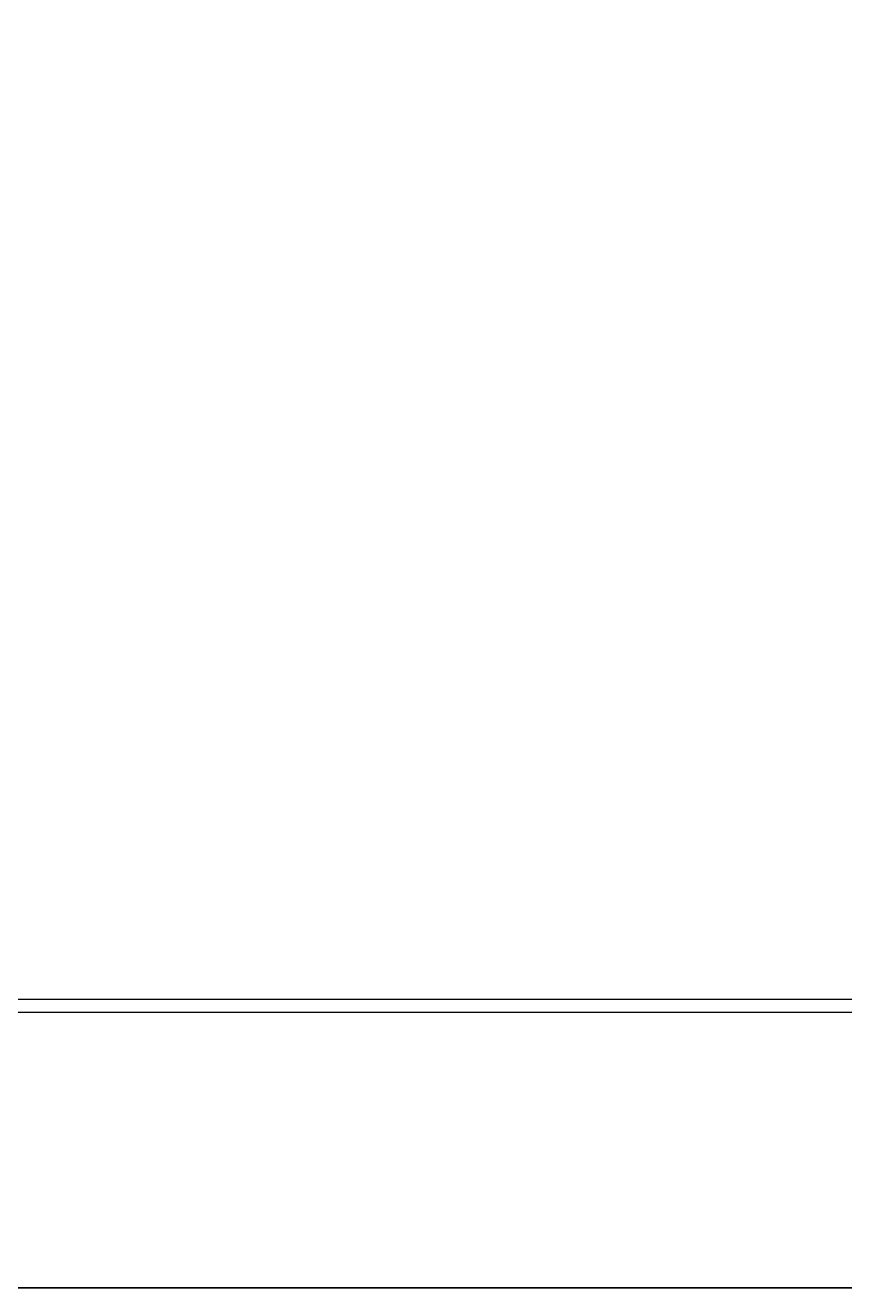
# Model space of a CAD drawing. Extents: x 11992 to 29481, y -6727 to 6811.
# Drawn here: x 14453.1 to 14497.8, y 1385.6 to 1454.4 of the extents above; entities that cross this region are included whole.
import ezdxf

# ---------------------------------------------------------------- set-up
doc = ezdxf.new("R2010")
doc.units = 0
doc.header["$MEASUREMENT"] = 0
doc.layers.get('0').update_dxf_attribs({"color": 8, "linetype": 'CONTINUOUS'})
doc.layers.add('zoylight 0装饰灯', color=6, linetype='CONTINUOUS')

msp = doc.modelspace()

# ---------------------------------------------------------------- linework, layer by layer
for p, q in [((14466.803, 1401.306, -1930.428), (14435.876, 1401.306, -1930.428)), ((14497.73, 1401.306, -1930.428), (14466.803, 1401.306, -1930.428)), ((14528.656, 1401.306, -1930.428), (14497.73, 1401.306, -1930.428)), ((14466.803, 1400.599, -1930.428), (14435.876, 1400.599, -1930.428)), ((14497.73, 1400.599, -1930.428), (14466.803, 1400.599, -1930.428)), ((14528.656, 1400.599, -1930.428), (14497.73, 1400.599, -1930.428)), ((14471.975, 1385.596, -1949.128), (14441.048, 1385.596, -1949.128)), ((14441.048, 1385.596, -2112.712), (14471.975, 1385.596, -2112.712)), ((14471.975, 1385.596, -2113.419), (14441.048, 1385.596, -2113.419)), ((14471.975, 1385.596, -1948.421), (14441.048, 1385.596, -1948.421)), ((14452.513, 1385.596, -2231.401), (14453.443, 1385.596, -2225.284)), ((14453.602, 1385.596, -2113.467), (14452.668, 1385.596, -2113.467)), ((14453.345, 1385.596, -2114.422), (14452.825, 1385.596, -2114.349)), ((14453.864, 1385.596, -2114.499), (14453.345, 1385.596, -2114.422)), ((14453.443, 1385.596, -2225.284), (14454.372, 1385.596, -2219.168)), ((14454.521, 1385.596, -2113.467), (14453.602, 1385.596, -2113.467)), ((14454.383, 1385.596, -2114.58), (14453.864, 1385.596, -2114.499)), ((14454.372, 1385.596, -2219.168), (14455.297, 1385.596, -2213.051)), ((14454.901, 1385.596, -2114.665), (14454.383, 1385.596, -2114.58)), ((14455.425, 1385.596, -2113.467), (14454.521, 1385.596, -2113.467)), ((14455.418, 1385.596, -2114.754), (14454.901, 1385.596, -2114.665)), ((14455.288, 1385.596, -2114.732), (14455.302, 1385.596, -2114.626)), ((14455.297, 1385.596, -2213.051), (14455.9, 1385.596, -2209.053)), ((14455.302, 1385.596, -2114.626), (14455.315, 1385.596, -2114.521)), ((14455.315, 1385.596, -2114.521), (14455.33, 1385.596, -2114.415)), ((14455.33, 1385.596, -2114.415), (14455.344, 1385.596, -2114.31)), ((14455.344, 1385.596, -2114.31), (14455.357, 1385.596, -2114.205)), ((14455.357, 1385.596, -2114.205), (14455.371, 1385.596, -2114.099)), ((14455.371, 1385.596, -2114.099), (14455.386, 1385.596, -2113.994)), ((14455.386, 1385.596, -2113.994), (14455.399, 1385.596, -2113.888)), ((14455.399, 1385.596, -2113.888), (14455.413, 1385.596, -2113.783)), ((14455.413, 1385.596, -2113.783), (14455.427, 1385.596, -2113.678)), ((14455.934, 1385.596, -2114.847), (14455.418, 1385.596, -2114.754)), ((14458.662, 1385.596, -2113.467), (14455.425, 1385.596, -2113.467)), ((14455.427, 1385.596, -2113.678), (14455.441, 1385.596, -2113.572)), ((14455.441, 1385.596, -2113.572), (14455.455, 1385.596, -2113.467)), ((14455.9, 1385.596, -2209.053), (14456.501, 1385.596, -2205.055)), ((14456.45, 1385.596, -2114.944), (14455.934, 1385.596, -2114.847)), ((14456.965, 1385.596, -2115.045), (14456.45, 1385.596, -2114.944)), ((14456.501, 1385.596, -2205.055), (14457.1, 1385.596, -2201.057)), ((14457.479, 1385.596, -2115.15), (14456.965, 1385.596, -2115.045)), ((14457.1, 1385.596, -2201.057), (14457.697, 1385.596, -2197.058)), ((14457.992, 1385.596, -2115.26), (14457.479, 1385.596, -2115.15)), ((14457.697, 1385.596, -2197.058), (14458.291, 1385.596, -2193.059)), ((14458.505, 1385.596, -2115.373), (14457.992, 1385.596, -2115.26)), ((14458.291, 1385.596, -2193.059), (14458.883, 1385.596, -2189.059)), ((14459.017, 1385.596, -2115.491), (14458.505, 1385.596, -2115.373)), ((14461.9, 1385.596, -2113.467), (14458.662, 1385.596, -2113.467)), ((14458.883, 1385.596, -2189.059), (14459.472, 1385.596, -2185.06)), ((14459.454, 1385.596, -2115.596), (14459.017, 1385.596, -2115.491)), ((14459.891, 1385.596, -2115.704), (14459.454, 1385.596, -2115.596)), ((14459.472, 1385.596, -2185.06), (14460.057, 1385.596, -2181.059)), ((14459.492, 1385.596, -2115.605), (14459.515, 1385.596, -2115.427)), ((14459.515, 1385.596, -2115.427), (14459.539, 1385.596, -2115.249)), ((14459.539, 1385.596, -2115.249), (14459.563, 1385.596, -2115.07)), ((14459.563, 1385.596, -2115.07), (14459.586, 1385.596, -2114.892)), ((14459.586, 1385.596, -2114.892), (14459.609, 1385.596, -2114.714)), ((14459.609, 1385.596, -2114.714), (14459.633, 1385.596, -2114.536)), ((14459.633, 1385.596, -2114.536), (14459.657, 1385.596, -2114.358)), ((14459.657, 1385.596, -2114.358), (14459.68, 1385.596, -2114.179)), ((14459.68, 1385.596, -2114.179), (14459.704, 1385.596, -2114.001)), ((14459.704, 1385.596, -2114.001), (14459.727, 1385.596, -2113.823)), ((14459.727, 1385.596, -2113.823), (14459.751, 1385.596, -2113.645)), ((14459.751, 1385.596, -2113.645), (14459.774, 1385.596, -2113.467)), ((14460.327, 1385.596, -2115.816), (14459.891, 1385.596, -2115.704)), ((14460.057, 1385.596, -2181.059), (14460.638, 1385.596, -2177.058)), ((14460.761, 1385.596, -2115.932), (14460.327, 1385.596, -2115.816)), ((14460.638, 1385.596, -2177.058), (14461.216, 1385.596, -2173.057)), ((14461.195, 1385.596, -2116.052), (14460.761, 1385.596, -2115.932)), ((14461.627, 1385.596, -2116.176), (14461.195, 1385.596, -2116.052)), ((14461.216, 1385.596, -2173.057), (14461.789, 1385.596, -2169.055)), ((14462.057, 1385.596, -2116.306), (14461.627, 1385.596, -2116.176)), ((14461.789, 1385.596, -2169.055), (14462.358, 1385.596, -2165.052)), ((14465.137, 1385.596, -2113.467), (14461.9, 1385.596, -2113.467)), ((14462.486, 1385.596, -2116.44), (14462.057, 1385.596, -2116.306)), ((14462.358, 1385.596, -2165.052), (14462.591, 1385.596, -2163.407)), ((14462.913, 1385.596, -2116.58), (14462.486, 1385.596, -2116.44)), ((14462.591, 1385.596, -2163.407), (14462.822, 1385.596, -2161.763)), ((14462.822, 1385.596, -2161.763), (14463.053, 1385.596, -2160.118)), ((14463.339, 1385.596, -2116.725), (14462.913, 1385.596, -2116.58)), ((14463.053, 1385.596, -2160.118), (14463.283, 1385.596, -2158.473)), ((14463.283, 1385.596, -2158.473), (14463.512, 1385.596, -2156.828)), ((14463.762, 1385.596, -2116.876), (14463.339, 1385.596, -2116.725)), ((14463.512, 1385.596, -2156.828), (14463.741, 1385.596, -2155.182)), ((14463.741, 1385.596, -2155.182), (14463.969, 1385.596, -2153.537)), ((14464.184, 1385.596, -2117.033), (14463.762, 1385.596, -2116.876)), ((14463.969, 1385.596, -2153.537), (14464.196, 1385.596, -2151.892)), ((14464.351, 1385.596, -2117.097), (14464.184, 1385.596, -2117.033)), ((14464.196, 1385.596, -2151.892), (14464.422, 1385.596, -2150.246)), ((14464.518, 1385.596, -2117.163), (14464.351, 1385.596, -2117.097)), ((14464.422, 1385.596, -2150.246), (14464.647, 1385.596, -2148.6)), ((14464.684, 1385.596, -2117.229), (14464.518, 1385.596, -2117.163)), ((14464.647, 1385.596, -2148.6), (14464.872, 1385.596, -2146.955)), ((14464.85, 1385.596, -2117.297), (14464.684, 1385.596, -2117.229)), ((14465.016, 1385.596, -2117.366), (14464.85, 1385.596, -2117.297)), ((14464.872, 1385.596, -2146.955), (14465.096, 1385.596, -2145.309)), ((14465.18, 1385.596, -2117.437), (14465.016, 1385.596, -2117.366)), ((14465.096, 1385.596, -2145.309), (14465.379, 1385.596, -2143.22)), ((14468.375, 1385.596, -2113.467), (14465.137, 1385.596, -2113.467)), ((14465.344, 1385.596, -2117.509), (14465.18, 1385.596, -2117.437)), ((14465.508, 1385.596, -2117.583), (14465.344, 1385.596, -2117.509)), ((14465.379, 1385.596, -2143.22), (14465.661, 1385.596, -2141.13)), ((14465.67, 1385.596, -2117.659), (14465.508, 1385.596, -2117.583)), ((14465.661, 1385.596, -2141.13), (14465.943, 1385.596, -2139.041)), ((14465.832, 1385.596, -2117.736), (14465.67, 1385.596, -2117.659)), ((14465.993, 1385.596, -2117.815), (14465.832, 1385.596, -2117.736)), ((14465.943, 1385.596, -2139.041), (14466.223, 1385.596, -2136.951)), ((14466.153, 1385.596, -2117.896), (14465.993, 1385.596, -2117.815)), ((14466.268, 1385.596, -2117.957), (14466.153, 1385.596, -2117.896)), ((14466.223, 1385.596, -2136.951), (14466.503, 1385.596, -2134.862)), ((14466.383, 1385.596, -2118.018), (14466.268, 1385.596, -2117.957)), ((14466.497, 1385.596, -2118.081), (14466.383, 1385.596, -2118.018)), ((14466.611, 1385.596, -2118.145), (14466.497, 1385.596, -2118.081)), ((14466.503, 1385.596, -2134.862), (14466.782, 1385.596, -2132.772)), ((14466.723, 1385.596, -2118.211), (14466.611, 1385.596, -2118.145)), ((14466.835, 1385.596, -2118.278), (14466.723, 1385.596, -2118.211)), ((14466.782, 1385.596, -2132.772), (14467.06, 1385.596, -2130.682)), ((14466.946, 1385.596, -2118.346), (14466.835, 1385.596, -2118.278)), ((14467.055, 1385.596, -2118.417), (14466.946, 1385.596, -2118.346)), ((14467.163, 1385.596, -2118.489), (14467.055, 1385.596, -2118.417)), ((14467.06, 1385.596, -2130.682), (14467.338, 1385.596, -2128.592)), ((14467.27, 1385.596, -2118.563), (14467.163, 1385.596, -2118.489)), ((14467.376, 1385.596, -2118.639), (14467.27, 1385.596, -2118.563)), ((14467.338, 1385.596, -2128.592), (14467.615, 1385.596, -2126.502)), ((14467.481, 1385.596, -2118.717), (14467.376, 1385.596, -2118.639)), ((14467.525, 1385.596, -2118.751), (14467.481, 1385.596, -2118.717)), ((14467.57, 1385.596, -2118.786), (14467.525, 1385.596, -2118.751)), ((14467.614, 1385.596, -2118.822), (14467.57, 1385.596, -2118.786)), ((14468.7, 1385.596, -2125.67), (14467.579, 1385.596, -2126.779)), ((14467.657, 1385.596, -2118.858), (14467.614, 1385.596, -2118.822)), ((14467.615, 1385.596, -2126.502), (14467.892, 1385.596, -2124.412)), ((14467.701, 1385.596, -2118.894), (14467.657, 1385.596, -2118.858)), ((14467.744, 1385.596, -2118.931), (14467.701, 1385.596, -2118.894)), ((14467.786, 1385.596, -2118.969), (14467.744, 1385.596, -2118.931)), ((14467.828, 1385.596, -2119.007), (14467.786, 1385.596, -2118.969)), ((14467.869, 1385.596, -2119.046), (14467.828, 1385.596, -2119.007)), ((14467.909, 1385.596, -2119.086), (14467.869, 1385.596, -2119.046)), ((14467.892, 1385.596, -2124.412), (14468.169, 1385.596, -2122.322)), ((14467.949, 1385.596, -2119.126), (14467.909, 1385.596, -2119.086)), ((14467.987, 1385.596, -2119.167), (14467.949, 1385.596, -2119.126)), ((14468.011, 1385.596, -2119.193), (14467.987, 1385.596, -2119.167)), ((14468.035, 1385.596, -2119.219), (14468.011, 1385.596, -2119.193)), ((14468.058, 1385.596, -2119.246), (14468.035, 1385.596, -2119.219)), ((14468.08, 1385.596, -2119.272), (14468.058, 1385.596, -2119.246)), ((14468.103, 1385.596, -2119.299), (14468.08, 1385.596, -2119.272)), ((14468.125, 1385.596, -2119.327), (14468.103, 1385.596, -2119.299)), ((14468.146, 1385.596, -2119.355), (14468.125, 1385.596, -2119.327)), ((14468.167, 1385.596, -2119.383), (14468.146, 1385.596, -2119.355)), ((14468.188, 1385.596, -2119.411), (14468.167, 1385.596, -2119.383)), ((14468.169, 1385.596, -2122.322), (14468.445, 1385.596, -2120.232)), ((14468.208, 1385.596, -2119.44), (14468.188, 1385.596, -2119.411)), ((14468.227, 1385.596, -2119.469), (14468.208, 1385.596, -2119.44)), ((14468.246, 1385.596, -2119.499), (14468.227, 1385.596, -2119.469)), ((14468.267, 1385.596, -2119.532), (14468.246, 1385.596, -2119.499)), ((14468.287, 1385.596, -2119.565), (14468.267, 1385.596, -2119.532)), ((14468.306, 1385.596, -2119.599), (14468.287, 1385.596, -2119.565)), ((14468.325, 1385.596, -2119.634), (14468.306, 1385.596, -2119.599)), ((14468.342, 1385.596, -2119.668), (14468.325, 1385.596, -2119.634)), ((14468.358, 1385.596, -2119.704), (14468.342, 1385.596, -2119.668)), ((14468.373, 1385.596, -2119.739), (14468.358, 1385.596, -2119.704)), ((14468.387, 1385.596, -2119.776), (14468.373, 1385.596, -2119.739)), ((14471.613, 1385.596, -2113.467), (14468.375, 1385.596, -2113.467)), ((14468.4, 1385.596, -2119.812), (14468.387, 1385.596, -2119.776)), ((14468.412, 1385.596, -2119.849), (14468.4, 1385.596, -2119.812)), ((14468.422, 1385.596, -2119.887), (14468.412, 1385.596, -2119.849)), ((14468.431, 1385.596, -2119.925), (14468.422, 1385.596, -2119.887)), ((14468.436, 1385.596, -2119.95), (14468.431, 1385.596, -2119.925)), ((14468.44, 1385.596, -2119.975), (14468.436, 1385.596, -2119.95)), ((14468.444, 1385.596, -2120.001), (14468.44, 1385.596, -2119.975)), ((14468.448, 1385.596, -2120.026), (14468.444, 1385.596, -2120.001)), ((14468.445, 1385.596, -2120.232), (14468.448, 1385.596, -2120.207)), ((14468.448, 1385.596, -2120.207), (14468.45, 1385.596, -2120.181)), ((14468.45, 1385.596, -2120.052), (14468.448, 1385.596, -2120.026)), ((14468.45, 1385.596, -2120.181), (14468.452, 1385.596, -2120.155)), ((14468.451, 1385.596, -2120.078), (14468.45, 1385.596, -2120.052)), ((14468.452, 1385.596, -2120.104), (14468.451, 1385.596, -2120.078)), ((14468.452, 1385.596, -2120.155), (14468.452, 1385.596, -2120.13)), ((14468.452, 1385.596, -2120.13), (14468.452, 1385.596, -2120.104)), ((14469.822, 1385.596, -2124.56), (14468.7, 1385.596, -2125.67)), ((14470.944, 1385.596, -2123.451), (14469.822, 1385.596, -2124.56)), ((14472.065, 1385.596, -2122.341), (14470.944, 1385.596, -2123.451)), ((14474.851, 1385.596, -2113.467), (14471.613, 1385.596, -2113.467)), ((14502.902, 1385.596, -1949.128), (14471.975, 1385.596, -1949.128)), ((14471.975, 1385.596, -2112.712), (14502.902, 1385.596, -2112.712)), ((14502.902, 1385.596, -2113.419), (14471.975, 1385.596, -2113.419)), ((14502.902, 1385.596, -1948.421), (14471.975, 1385.596, -1948.421)), ((14473.187, 1385.596, -2121.232), (14472.065, 1385.596, -2122.341)), ((14474.309, 1385.596, -2120.123), (14473.187, 1385.596, -2121.232)), ((14475.431, 1385.596, -2119.013), (14474.309, 1385.596, -2120.123)), ((14478.088, 1385.596, -2113.467), (14474.851, 1385.596, -2113.467)), ((14476.552, 1385.596, -2117.904), (14475.431, 1385.596, -2119.013)), ((14477.674, 1385.596, -2116.795), (14476.552, 1385.596, -2117.904)), ((14478.796, 1385.596, -2115.685), (14477.674, 1385.596, -2116.795)), ((14481.326, 1385.596, -2113.467), (14478.088, 1385.596, -2113.467)), ((14479.917, 1385.596, -2114.576), (14478.796, 1385.596, -2115.685)), ((14481.039, 1385.596, -2113.467), (14479.917, 1385.596, -2114.576)), ((14484.564, 1385.596, -2113.467), (14481.326, 1385.596, -2113.467)), ((14487.802, 1385.596, -2113.467), (14484.564, 1385.596, -2113.467)), ((14491.04, 1385.596, -2113.467), (14487.802, 1385.596, -2113.467)), ((14494.277, 1385.596, -2113.467), (14491.04, 1385.596, -2113.467)), ((14494.777, 1385.596, -2113.467), (14494.277, 1385.596, -2113.467)), ((14495.232, 1385.596, -2113.467), (14494.777, 1385.596, -2113.467)), ((14495.644, 1385.596, -2113.467), (14495.232, 1385.596, -2113.467)), ((14496.011, 1385.596, -2113.467), (14495.644, 1385.596, -2113.467)), ((14496.334, 1385.596, -2113.467), (14496.011, 1385.596, -2113.467)), ((14496.613, 1385.596, -2113.467), (14496.334, 1385.596, -2113.467)), ((14496.848, 1385.596, -2113.467), (14496.613, 1385.596, -2113.467)), ((14497.04, 1385.596, -2113.467), (14496.848, 1385.596, -2113.467)), ((14497.187, 1385.596, -2113.467), (14497.04, 1385.596, -2113.467)), ((14497.29, 1385.596, -2113.467), (14497.187, 1385.596, -2113.467)), ((14497.348, 1385.596, -2113.467), (14497.29, 1385.596, -2113.467)), ((14497.363, 1385.596, -2113.467), (14497.348, 1385.596, -2113.467)), ((14497.363, 1385.596, -2113.467), (14497.363, 1385.596, -2113.463)), ((14497.363, 1385.596, -2113.463), (14497.363, 1385.596, -2113.459)), ((14497.363, 1385.596, -2113.459), (14497.363, 1385.596, -2113.455)), ((14497.363, 1385.596, -2113.455), (14497.363, 1385.596, -2113.451)), ((14497.363, 1385.596, -2113.451), (14497.363, 1385.596, -2113.447)), ((14497.363, 1385.596, -2113.447), (14497.363, 1385.596, -2113.443)), ((14497.363, 1385.596, -2113.443), (14497.363, 1385.596, -2113.439)), ((14497.363, 1385.596, -2113.439), (14497.363, 1385.596, -2113.435)), ((14497.363, 1385.596, -2113.435), (14497.363, 1385.596, -2113.431)), ((14497.363, 1385.596, -2113.431), (14497.363, 1385.596, -2113.427)), ((14497.363, 1385.596, -2113.427), (14497.363, 1385.596, -2113.423)), ((14497.363, 1385.596, -2113.423), (14497.363, 1385.596, -2113.419))]:
    msp.add_line(p, q)
at = {"layer": 'zoylight 0装饰灯'}
msp.add_circle((14593.05, 1554.278), 120.31, dxfattribs=at)

doc.saveas('drawing.dxf')
